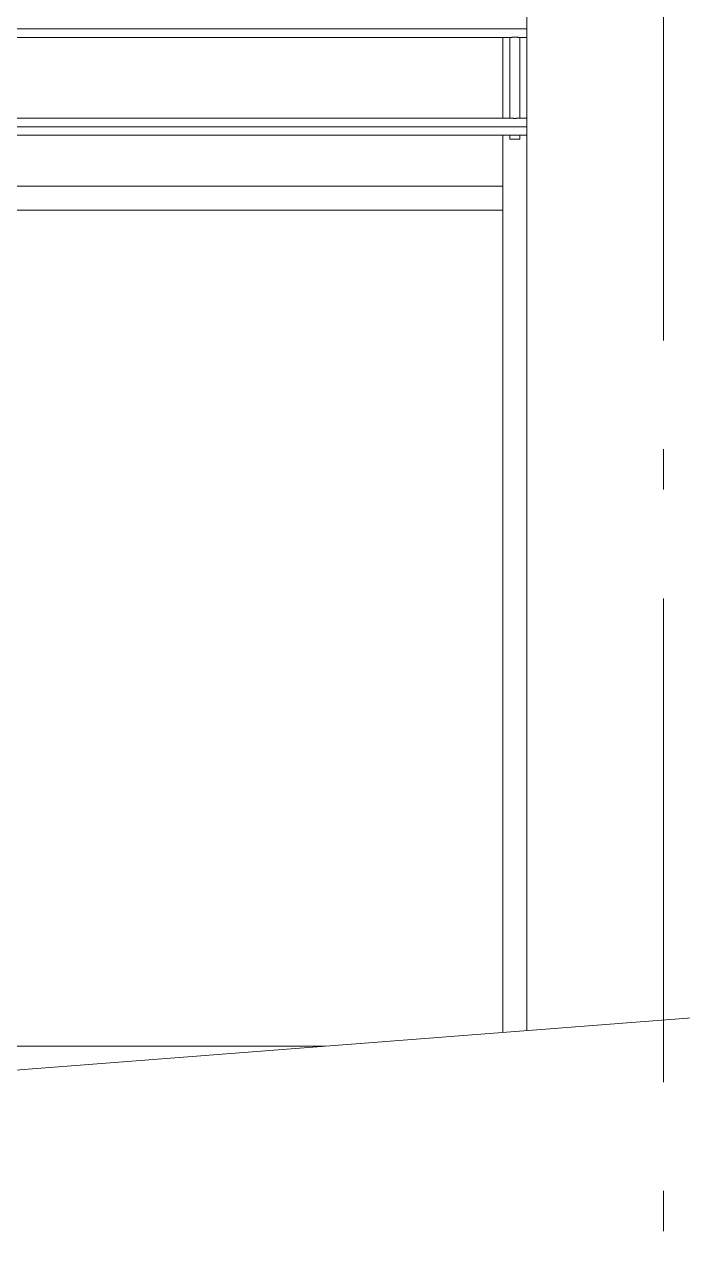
# Model space of a CAD drawing. Header units: metres. Extents: x -199 to 506, y -5 to 23.
# Drawn here: x -184.465 to -182.833, y -0.421 to 2.644 of the extents above; entities that cross this region are included whole.
import ezdxf

# ---------------------------------------------------------------- set-up
doc = ezdxf.new("R2010")
doc.units = ezdxf.units.M
doc.linetypes.add('01_Grid', pattern=[1.74, 1.2, -0.27, 0, -0.27])
for name, color, linetype, lineweight in [('03EJES-1', 1, '01_Grid', 5), ('06MUR', 8, 'Continuous', 9), ('06MUREXT', 92, 'Continuous', 9), ('26VENT', 144, 'Continuous', 5)]:
    doc.layers.add(name, color=color, linetype=linetype, lineweight=lineweight)

# ---------------------------------------------------------------- blocks, each defined once
blk = doc.blocks.new('Solar Shade-Aluminium-01 - Solar Shade-Aluminium-01-7044055-600rNorthElevEjeA Paint')
at = {"layer": '06MUR'}
for p, q in [((-195.0751, 2.6334), (-183.219, 2.6334)), ((-184.7185, 2.6121), (-183.2617, 2.6121)), ((-183.2617, 2.6121), (-183.2617, 2.4121)), ((-183.2363, 2.6121), (-183.219, 2.6121)), ((-183.2363, 2.4121), (-183.2363, 2.6121)), ((-195.0751, 2.3908), (-183.219, 2.3908)), ((-183.2617, 2.4121), (-184.7185, 2.4121)), ((-183.219, 2.4121), (-183.2363, 2.4121)), ((-184.7185, 2.3695), (-183.2617, 2.3695)), ((-183.2617, 2.3695), (-183.2617, 2.36)), ((-183.2617, 2.36), (-183.2363, 2.36)), ((-183.2363, 2.36), (-183.2617, 2.36)), ((-183.2363, 2.3695), (-183.219, 2.3695)), ((-183.2363, 2.36), (-183.2363, 2.3695))]:
    blk.add_line(p, q, dxfattribs=at)
for points, knots in [([(-183.2617, 2.6121), (-183.2617, 2.6121), (-183.2615, 2.6121), (-183.261, 2.6122), (-183.26, 2.6122), (-183.2588, 2.6123), (-183.2572, 2.6124), (-183.2554, 2.6125), (-183.2533, 2.6126), (-183.251, 2.6127), (-183.2489, 2.6127), (-183.247, 2.6127), (-183.2453, 2.6126), (-183.243, 2.6126), (-183.2408, 2.6124), (-183.2388, 2.6123), (-183.2369, 2.6122), (-183.2363, 2.6121), (-183.2363, 2.6121)], [0, 0, 0, 0, 0.055556, 0.111111, 0.166667, 0.222222, 0.277778, 0.333333, 0.388889, 0.444444, 0.513889, 0.548611, 0.583333, 0.652778, 0.722222, 0.791667, 0.861111, 1, 1, 1, 1]), ([(-183.2363, 2.4121), (-183.2363, 2.4121), (-183.2367, 2.4121), (-183.2379, 2.412), (-183.2392, 2.4119), (-183.2408, 2.4118), (-183.2426, 2.4117), (-183.2446, 2.4116), (-183.2469, 2.4115), (-183.2491, 2.4115), (-183.2509, 2.4115), (-183.2527, 2.4116), (-183.2549, 2.4116), (-183.2572, 2.4118), (-183.2591, 2.4119), (-183.2611, 2.412), (-183.2617, 2.4121), (-183.2617, 2.4121)], [0, 0, 0, 0, 0.111111, 0.166667, 0.222222, 0.277778, 0.333333, 0.388889, 0.444444, 0.513889, 0.548611, 0.583333, 0.652778, 0.722222, 0.791667, 0.861111, 1, 1, 1, 1]), ([(-183.2617, 2.3695), (-183.2617, 2.3695), (-183.2615, 2.3695), (-183.261, 2.3695), (-183.26, 2.3696), (-183.2588, 2.3697), (-183.2572, 2.3698), (-183.2554, 2.3699), (-183.2533, 2.37), (-183.251, 2.37), (-183.2489, 2.37), (-183.247, 2.37), (-183.2453, 2.37), (-183.243, 2.3699), (-183.2408, 2.3698), (-183.2388, 2.3697), (-183.2369, 2.3695), (-183.2363, 2.3695), (-183.2363, 2.3695)], [0, 0, 0, 0, 0.055556, 0.111111, 0.166667, 0.222222, 0.277778, 0.333333, 0.388889, 0.444444, 0.513889, 0.548611, 0.583333, 0.652778, 0.722222, 0.791667, 0.861111, 1, 1, 1, 1]), ([(-183.2363, 2.3695), (-183.2363, 2.3695), (-183.2367, 2.3695), (-183.2379, 2.3696), (-183.2392, 2.3697), (-183.2408, 2.3698), (-183.2426, 2.3699), (-183.2446, 2.37), (-183.2469, 2.37), (-183.2491, 2.37), (-183.2506, 2.37), (-183.2511, 2.37), (-183.2512, 2.37)], [0, 0, 0, 0, 0.1111111, 0.1666667, 0.2222222, 0.2777778, 0.3333333, 0.3888889, 0.4444444, 0.5138889, 0.5486111, 0.5555556, 0.5555556, 0.5555556, 0.5555556])]:
    blk.add_open_spline(points, degree=3, knots=knots, dxfattribs=at)
blk = doc.blocks.new('Rectangular Mullion - 60x167-7715932-600rNorthElevEjeA Paint')
at = {"layer": '26VENT'}
for p, q in [((-183.7193, 0.11), (-184.7312, 0.11)), ((-184.7312, 0.05), (-184.499, 0.05))]:
    blk.add_line(p, q, dxfattribs=at)
blk = doc.blocks.new('Rectangular Mullion - 60x167-7050116-600rNorthElevEjeA Paint')
at = {"layer": '26VENT'}
blk.add_line((-183.279, 2.2136), (-183.279, 0.1439), dxfattribs=at)
blk = doc.blocks.new('Rectangular Mullion - 60x167-7050117-600rNorthElevEjeA Paint')
at = {"layer": '26VENT'}
for p, q in [((-183.279, 2.613), (-183.279, 2.4112)), ((-183.279, 2.3703), (-183.279, 2.2136))]:
    blk.add_line(p, q, dxfattribs=at)
blk = doc.blocks.new('Rectangular Mullion - 60x167-7715938-600rNorthElevEjeA Paint')
at = {"layer": '26VENT'}
for p, q in [((-183.279, 2.2436), (-184.7312, 2.2436)), ((-183.279, 2.2436), (-183.279, 2.1836)), ((-184.7312, 2.1836), (-183.279, 2.1836))]:
    blk.add_line(p, q, dxfattribs=at)

msp = doc.modelspace()

# ---------------------------------------------------------------- linework, layer by layer
at = {"layer": '03EJES-1'}
msp.add_line((-182.88, -1.8192), (-182.88, 20.1698), dxfattribs=at)
at = {"layer": '06MUREXT'}
for p, q in [((-183.219, 0.1485), (-183.219, 12.91)), ((-182.5497, 0.2), (-184.814, 0.0258))]:
    msp.add_line(p, q, dxfattribs=at)

# ---------------------------------------------------------------- block references
at = {"layer": '06MUR'}
msp.add_blockref('Solar Shade-Aluminium-01 - Solar Shade-Aluminium-01-7044055-600rNorthElevEjeA Paint', (0, 0), dxfattribs=at)
at = {"layer": '26VENT'}
for name in ['Rectangular Mullion - 60x167-7050117-600rNorthElevEjeA Paint', 'Rectangular Mullion - 60x167-7715938-600rNorthElevEjeA Paint', 'Rectangular Mullion - 60x167-7050116-600rNorthElevEjeA Paint', 'Rectangular Mullion - 60x167-7715932-600rNorthElevEjeA Paint']:
    msp.add_blockref(name, (0, 0), dxfattribs=at)

doc.saveas('drawing.dxf')
